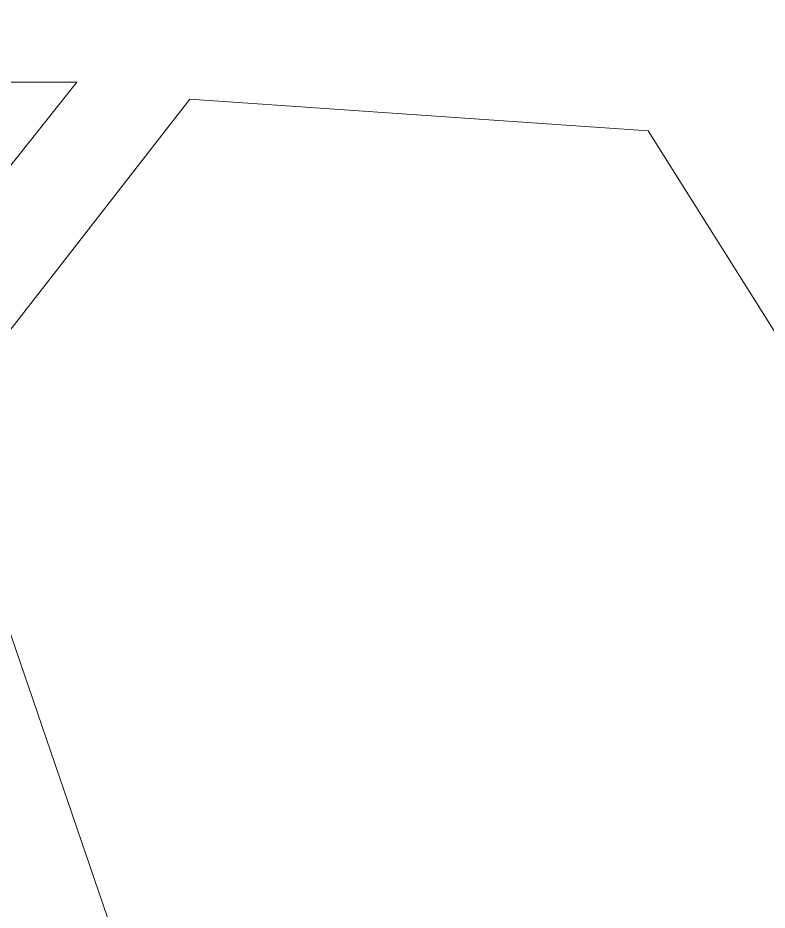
# Model space of a CAD drawing. Header units: metres. Extents: x 3856 to 4207, y -1118 to -691.
# Drawn here: x 3952.356 to 3952.95, y -964.869 to -964.162 of the extents above; entities that cross this region are included whole.
import ezdxf

# ---------------------------------------------------------------- set-up
doc = ezdxf.new("R2010")
doc.units = ezdxf.units.M
doc.layers.add('Planting', color=7, linetype='Continuous', lineweight=9)
doc.layers.add('Tallo', color=7, linetype='Continuous', lineweight=9, true_color=0x887568)

# ---------------------------------------------------------------- blocks, each defined once
blk = doc.blocks.new('M_RPC Árbol - Caducifolio - Chopo de Lombardía - 12_2 metros-V104-IMPLANTACIÓN - KIT COMERCIAL')
at = {"layer": 'Planting'}
blk.add_arc((-0.02749, 0.00851), 3.36028, 180, 360, dxfattribs=at)
at = {"layer": 'Tallo'}
for p, q in [((-0.63191, -0.07582), (-0.15418, -0.07582)), ((-0.15418, -0.07582), (-0.33909, -0.3082)), ((-0.26416, -0.3458), (-0.0644, -0.08925)), ((-0.0644, -0.08925), (0.29891, -0.11439)), ((0.29891, -0.11439), (0.67655, -0.71461)), ((-0.05044, -0.96865), (-0.26416, -0.3458))]:
    blk.add_line(p, q, dxfattribs=at)

msp = doc.modelspace()

# ---------------------------------------------------------------- block references
at = {"layer": 'Planting'}
msp.add_blockref('M_RPC Árbol - Caducifolio - Chopo de Lombardía - 12_2 metros-V104-IMPLANTACIÓN - KIT COMERCIAL', (3952.55676, -964.13737), dxfattribs=at)

doc.saveas('drawing.dxf')
